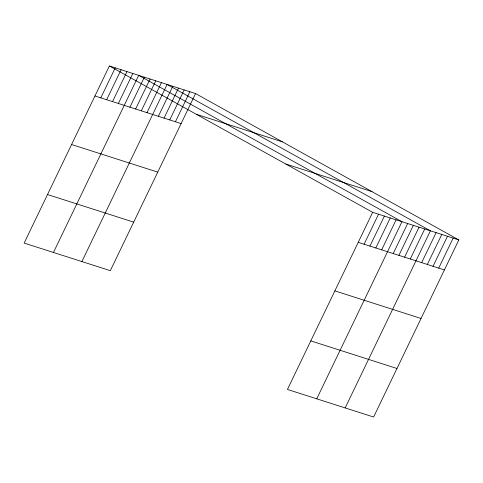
<?xml version="1.0" encoding="UTF-8"?>
<svg xmlns="http://www.w3.org/2000/svg" width="483" height="483" viewBox="0 0 483 483"><rect width="100%" height="100%" fill="white"/><g stroke="black" fill="none" stroke-linecap="round" stroke-linejoin="round"><path stroke-width="0.72" d="M195.561 93.563L109.387 65.972L24.15 243.082L110.323 270.673L195.561 93.563L458.85 239.918L373.613 417.028L287.439 389.437L372.677 212.327L458.85 239.918M100.802 97.862L115.25 67.849M106.665 99.739L121.106 69.721M112.521 101.617L126.969 71.599M118.383 103.489L132.825 73.476M53.45 252.464L138.687 75.354L401.977 221.709L316.739 398.819M129.927 107.19L144.375 77.171M135.614 109.007L150.062 78.995M141.302 110.83L155.749 80.818M146.989 112.654L161.437 82.635M81.887 261.569L167.124 84.459L430.413 230.814L345.176 407.924M158.37 116.294L172.811 86.282M164.057 118.112L178.499 88.099M169.744 119.935L184.186 89.923M175.432 121.758L189.873 91.74M364.091 244.217L378.539 214.198M369.954 246.095L384.396 216.076M375.81 247.966L390.258 217.954M381.673 249.844L396.114 219.831M393.216 253.545L407.664 223.526M398.904 255.362L413.351 225.35M404.591 257.185L419.039 227.167M410.278 259.003L424.726 228.99M421.653 262.649L436.101 232.631M427.34 264.467L441.788 234.454M433.028 266.29L447.475 236.278M438.715 268.113L453.163 238.095M196.273 114.266L282.446 141.863M94.946 95.984L181.119 123.576M285.791 164.027L371.964 191.618M71.581 144.526L157.754 172.117M358.229 242.339L444.402 269.931M47.509 194.54L133.682 222.132M334.87 290.881L421.043 318.472M310.798 340.895L396.972 368.487M109.387 65.972L372.677 212.327"/></g></svg>
